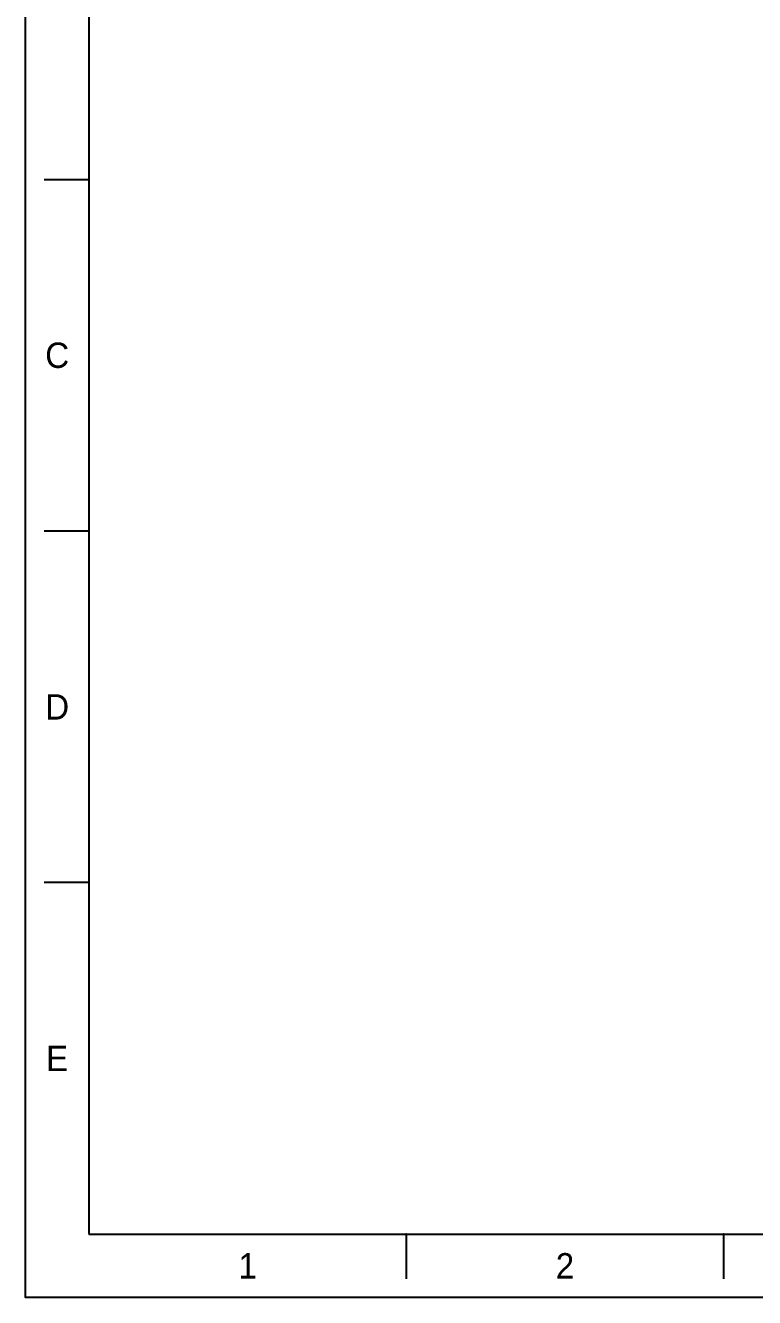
# Model space of a CAD drawing. Extents: x 13676 to 14719, y -16741 to -16132.
# Drawn here: x 13947.5 to 14158.6, y -16740.7 to -16372.2 of the extents above; entities that cross this region are included whole.
import ezdxf

# ---------------------------------------------------------------- set-up
doc = ezdxf.new("R2010")
doc.units = 0
doc.header["$MEASUREMENT"] = 0
doc.layers.add('FORM', color=7, linetype='CONTINUOUS')
doc.styles.get("Standard").update_dxf_attribs({"font": 'Gulim.ttf'})

msp = doc.modelspace()

# ---------------------------------------------------------------- linework, layer by layer
at = {"layer": 'FORM'}
for p, q in [((13965.91, -16213.23), (13965.91, -16722.3)), ((13965.91, -16416.86), (13952.91, -16416.86)), ((13965.91, -16518.67), (13952.91, -16518.67)), ((13965.91, -16620.49), (13952.91, -16620.49)), ((13965.91, -16722.3), (14701.04, -16722.3)), ((14057.8, -16722.3), (14057.8, -16735.3)), ((14149.69, -16722.3), (14149.69, -16735.3))]:
    msp.add_line(p, q, dxfattribs=at)
msp.add_lwpolyline([(13947.53, -16194.85), (14719.42, -16194.85), (14719.42, -16740.68), (13947.53, -16740.68)], close=True, dxfattribs=at)
for p in [(14057.8, -16722.3), (14149.69, -16722.3)]:
    msp.add_point(p, dxfattribs=at)

# ---------------------------------------------------------------- texts
at = {"layer": 'FORM', "char_height": 7.35, "attachment_point": 5}
for s, width, insert in [('C', 12.996, (13956.72, -16467.77)), ('D', 12.996, (13956.72, -16569.58)), ('E', 12.996, (13956.72, -16671.4)), ('1', 64.98, (14011.86, -16731.49)), ('2', 64.98, (14103.75, -16731.49))]:
    msp.add_mtext_dynamic_manual_height_columns(s, width=width, gutter_width=16.25, heights=[0], dxfattribs=dict(at, insert=insert))

doc.saveas('drawing.dxf')
